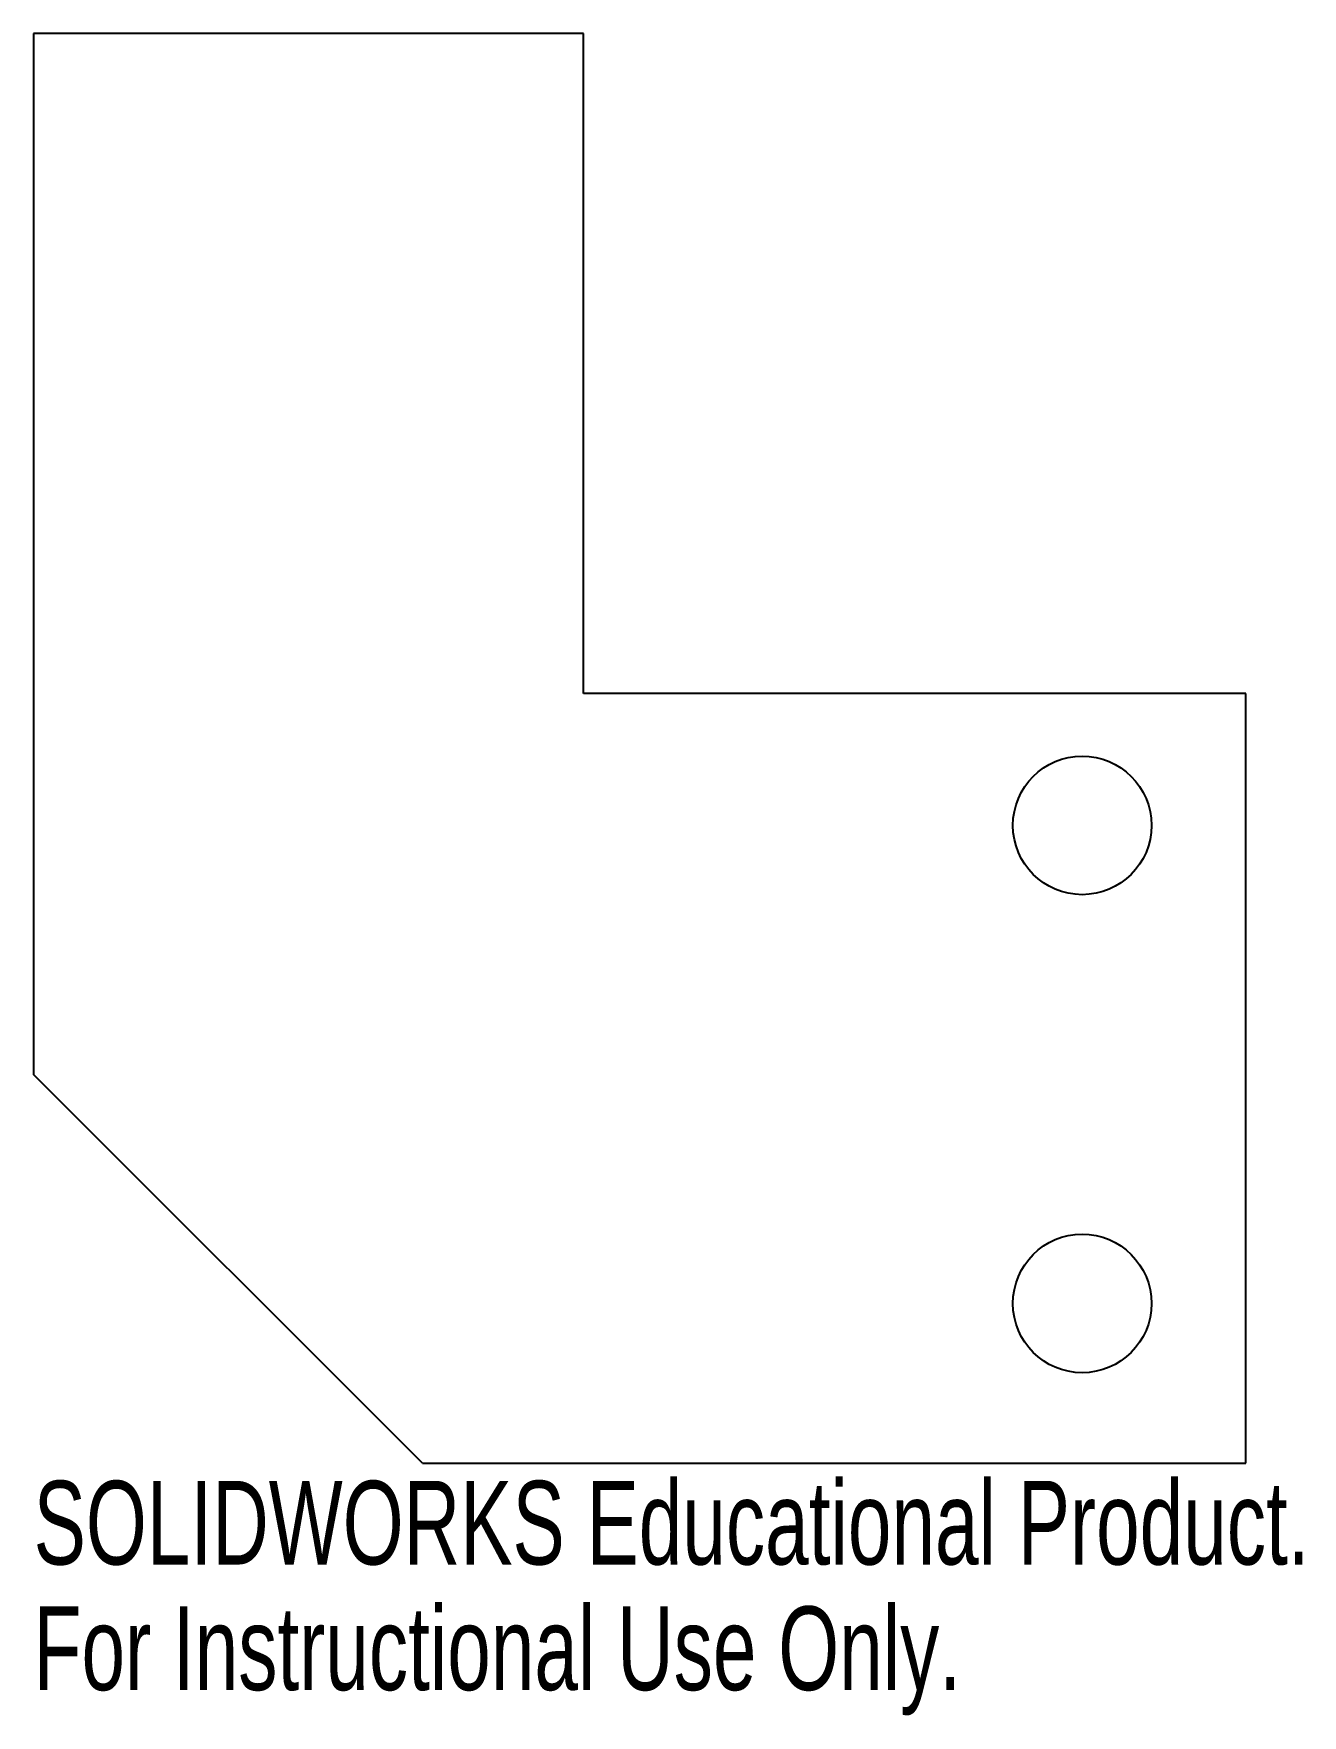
# Model space of a CAD drawing. Header units: inches. Extents: x 0 to 2.88, y -0.57 to 3.25.
import ezdxf

# ---------------------------------------------------------------- set-up
doc = ezdxf.new("R2010")
doc.units = ezdxf.units.IN
doc.header["$MEASUREMENT"] = 0
doc.styles.add('SLDTEXTSTYLE0', font='TXT', dxfattribs={"width": 0.7})

msp = doc.modelspace()

# ---------------------------------------------------------------- linework, layer by layer
at = {"color": 7, "linetype": 'Continuous', "lineweight": 25}
for p, q in [((1.25, 3.25), (0, 3.25)), ((0, 3.25), (0, 0.8839)), ((1.25, 1.75), (1.25, 3.25)), ((2.7559, 1.75), (1.25, 1.75)), ((2.7559, 0), (2.7559, 1.75)), ((0.8839, 0), (0, 0.8839)), ((0.8839, 0), (2.7559, 0))]:
    msp.add_line(p, q, dxfattribs=at)
for centre in [(2.384, 1.45), (2.384, 0.3632)]:
    msp.add_circle(centre, 0.1575, dxfattribs=at)

# ---------------------------------------------------------------- texts
at = {"color": 7, "linetype": 'Continuous', "char_height": 0.1903, "attachment_point": 1, "style": 'SLDTEXTSTYLE0'}
for s, insert in [('SOLIDWORKS Educational Product.', (0, -0.0401)), ('For Instructional Use Only.', (0, -0.3256))]:
    msp.add_mtext(s, dxfattribs=dict(at, insert=insert))

doc.saveas('drawing.dxf')
